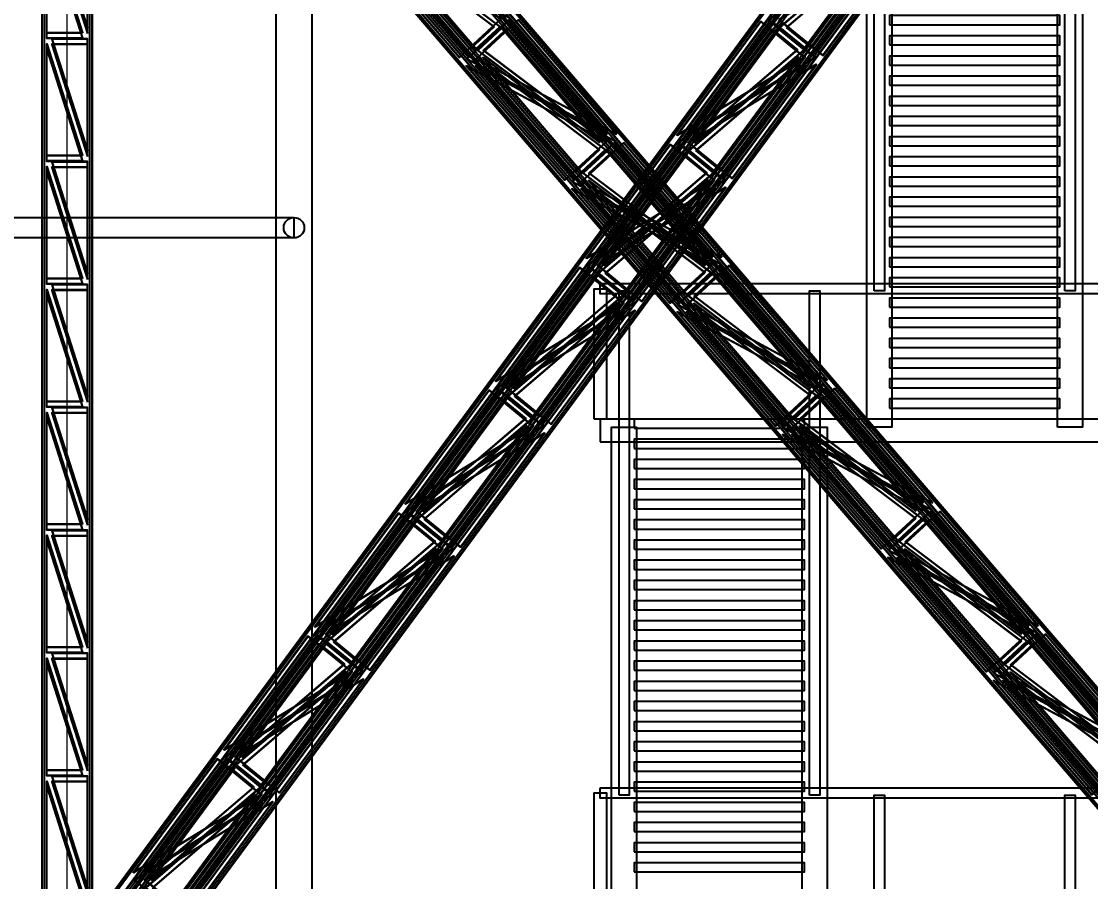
# Model space of a CAD drawing. Header units: millimetres. Extents: x -84906 to 117550, y -3000 to 338000.
# Drawn here: x -403 to 9022, y 54235 to 61819 of the extents above; entities that cross this region are included whole.
import ezdxf

# ---------------------------------------------------------------- set-up
doc = ezdxf.new("R2010")
doc.units = ezdxf.units.MM
for name, color, linetype, lineweight in [('D-BMK-AXIS', 7, 'Continuous', 13), ('D-STR-CORE', 7, 'Continuous', 25), ('D-STR-DIM', 7, 'Continuous', 13), ('D-STR-STRC', 7, 'Continuous', 25)]:
    doc.layers.add(name, color=color, linetype=linetype, lineweight=lineweight)
doc.styles.add('OpenSansCondensed-Light', font='OpenSansCondensed-Light.ttf')
doc.styles.add('TOWER_UNICODE', font='Arial Unicode.ttf')
doc.dimstyles.new('EZDXF', dxfattribs={"dimtxt": 0.25, "dimasz": 0.175, "dimexe": 0.375, "dimexo": 0.125, "dimgap": 0.1, "dimtad": 1, "dimlfac": 100, "dimzin": 12, "dimdsep": 46, "dimtxsty": 'OpenSansCondensed-Light', "dimblk": 'ARCHTICK', "dimcen": 2.5, "dimazin": 3, "dimtfac": 0.5, "dimtmove": 2, "dimatfit": 3})

# ---------------------------------------------------------------- blocks, each defined once
blk = doc.blocks.new('_ARCHTICK')
at = {"color": 0, "linetype": 'BYBLOCK', "const_width": 0.15}
blk.add_lwpolyline([(-0.5, -0.5), (0.5, 0.5)], dxfattribs=at)

msp = doc.modelspace()

# ---------------------------------------------------------------- linework, layer by layer
at = {"layer": 'D-BMK-AXIS'}
msp.add_line((0, -3000), (0, 338000), dxfattribs=at)
at = {"layer": 'D-STR-CORE'}
for points in [[(1840, 18300), (2160, 18300), (2160, 224550), (1840, 224550)], [(1840, 18300), (2160, 18300), (2160, 224550), (1840, 224550)], [(7115, 59442.5), (7115, 63888.3), (7205, 63888.3), (7205, 59442.5)], [(8795, 59442.5), (8795, 63888.3), (8885, 63888.3), (8885, 59442.5)], [(7050, 58242.5), (7050, 62688.3), (7270, 62688.3), (7270, 58242.5)], [(8730, 58242.5), (8730, 62688.3), (8950, 62688.3), (8950, 58242.5)], [(7250, 61789.2), (8750, 61789.2), (8750, 61869.2), (7250, 61869.2)], [(7250, 61611.3), (8750, 61611.3), (8750, 61691.3), (7250, 61691.3)], [(7250, 61433.5), (8750, 61433.5), (8750, 61513.5), (7250, 61513.5)], [(7250, 61255.7), (8750, 61255.7), (8750, 61335.7), (7250, 61335.7)], [(7250, 61077.8), (8750, 61077.8), (8750, 61157.8), (7250, 61157.8)], [(7250, 60900), (8750, 60900), (8750, 60980), (7250, 60980)], [(7250, 60722.2), (8750, 60722.2), (8750, 60802.2), (7250, 60802.2)], [(7250, 60544.3), (8750, 60544.3), (8750, 60624.3), (7250, 60624.3)], [(7250, 60366.5), (8750, 60366.5), (8750, 60446.5), (7250, 60446.5)], [(7250, 60188.7), (8750, 60188.7), (8750, 60268.7), (7250, 60268.7)], [(-2000, 60090), (2000, 60090), (2000, 59910), (-2000, 59910)], [(2000, 59910), (-2000, 59910), (-2000, 60090), (2000, 60090)], [(7250, 60010.8), (8750, 60010.8), (8750, 60090.8), (7250, 60090.8)], [(7250, 59833), (8750, 59833), (8750, 59913), (7250, 59913)], [(7250, 59655.2), (8750, 59655.2), (8750, 59735.2), (7250, 59735.2)], [(4700, 59507.5), (9300, 59507.5), (9300, 59417.5), (4700, 59417.5)], [(7250, 59477.3), (8750, 59477.3), (8750, 59557.3), (7250, 59557.3)], [(4645, 58312.5), (4645, 59462.5), (4755, 59462.5), (4755, 58312.5)], [(4865, 54996.7), (4865, 59442.5), (4955, 59442.5), (4955, 54996.7)], [(6545, 54996.7), (6545, 59442.5), (6635, 59442.5), (6635, 54996.7)], [(7250, 59299.5), (8750, 59299.5), (8750, 59379.5), (7250, 59379.5)], [(7250, 59121.7), (8750, 59121.7), (8750, 59201.7), (7250, 59201.7)], [(7250, 58943.8), (8750, 58943.8), (8750, 59023.8), (7250, 59023.8)], [(7250, 58766), (8750, 58766), (8750, 58846), (7250, 58846)], [(7250, 58588.2), (8750, 58588.2), (8750, 58668.2), (7250, 58668.2)], [(7250, 58410.3), (8750, 58410.3), (8750, 58490.3), (7250, 58490.3)], [(4700, 58112.5), (9300, 58112.5), (9300, 58312.5), (4700, 58312.5)], [(5000, 58232.5), (6500, 58232.5), (6500, 58312.5), (5000, 58312.5)], [(4800, 53796.7), (4800, 58242.5), (5020, 58242.5), (5020, 53796.7)], [(6480, 53796.7), (6480, 58242.5), (6700, 58242.5), (6700, 53796.7)], [(5000, 58054.7), (6500, 58054.7), (6500, 58134.7), (5000, 58134.7)], [(5000, 57876.8), (6500, 57876.8), (6500, 57956.8), (5000, 57956.8)], [(5000, 57699), (6500, 57699), (6500, 57779), (5000, 57779)], [(5000, 57521.2), (6500, 57521.2), (6500, 57601.2), (5000, 57601.2)], [(5000, 57343.3), (6500, 57343.3), (6500, 57423.3), (5000, 57423.3)], [(5000, 57165.5), (6500, 57165.5), (6500, 57245.5), (5000, 57245.5)], [(5000, 56987.7), (6500, 56987.7), (6500, 57067.7), (5000, 57067.7)], [(5000, 56809.8), (6500, 56809.8), (6500, 56889.8), (5000, 56889.8)], [(5000, 56632), (6500, 56632), (6500, 56712), (5000, 56712)], [(5000, 56454.2), (6500, 56454.2), (6500, 56534.2), (5000, 56534.2)], [(5000, 56276.3), (6500, 56276.3), (6500, 56356.3), (5000, 56356.3)], [(5000, 56098.5), (6500, 56098.5), (6500, 56178.5), (5000, 56178.5)], [(5000, 55920.7), (6500, 55920.7), (6500, 56000.7), (5000, 56000.7)], [(5000, 55742.8), (6500, 55742.8), (6500, 55822.8), (5000, 55822.8)], [(5000, 55565), (6500, 55565), (6500, 55645), (5000, 55645)], [(5000, 55387.2), (6500, 55387.2), (6500, 55467.2), (5000, 55467.2)], [(5000, 55209.3), (6500, 55209.3), (6500, 55289.3), (5000, 55289.3)], [(4700, 55061.7), (9300, 55061.7), (9300, 54971.7), (4700, 54971.7)], [(5000, 55031.5), (6500, 55031.5), (6500, 55111.5), (5000, 55111.5)], [(4645, 53866.7), (4645, 55016.7), (4755, 55016.7), (4755, 53866.7)], [(7115, 50550.8), (7115, 54996.7), (7205, 54996.7), (7205, 50550.8)], [(8795, 50550.8), (8795, 54996.7), (8885, 54996.7), (8885, 50550.8)], [(5000, 54853.7), (6500, 54853.7), (6500, 54933.7), (5000, 54933.7)], [(5000, 54675.8), (6500, 54675.8), (6500, 54755.8), (5000, 54755.8)], [(5000, 54498), (6500, 54498), (6500, 54578), (5000, 54578)], [(5000, 54320.2), (6500, 54320.2), (6500, 54400.2), (5000, 54400.2)]]:
    msp.add_lwpolyline(points, close=True, dxfattribs=at)
msp.add_circle((2000, 60000), 90, dxfattribs=at)
at = {"layer": 'D-STR-STRC'}
for points in [[(-290.1, 53196.1), (9291.5, 66196.1)], [(-275.1, 53183.9), (9306.5, 66183.9)], [(-190.5, 53196.1), (9391.1, 66196.1)], [(-175.5, 53183.9), (9406.1, 66183.9)], [(11323.5, 53199.6), (172.2, 66199.6)], [(11337.9, 53212.9), (186.6, 66212.9)], [(11410.2, 53199.6), (259, 66199.6)], [(11424.6, 53212.9), (273.3, 66212.9)], [(-190.4, 53128.7), (9391.2, 66128.7)], [(-175.4, 53116.4), (9406.2, 66116.4)], [(-125, 53128.7), (9456.6, 66128.7)], [(-110, 53116.4), (9471.6, 66116.4)], [(11259.4, 53126.4), (108.1, 66126.4)], [(11273.7, 53139.7), (122.5, 66139.7)], [(11316.3, 53126.4), (165, 66126.4)], [(11330.6, 53139.7), (179.4, 66139.7)], [(-220, 53025.8), (-220, 66025.8)], [(-220, 53025.8), (-220, 66025.8)], [(-200, 53025.8), (-200, 66025.8)], [(-200, 53025.8), (-200, 66025.8)], [(200, 53025.8), (200, 66025.8)], [(200, 53025.8), (200, 66025.8)], [(220, 53025.8), (220, 66025.8)], [(220, 53025.8), (220, 66025.8)], [(-220, 52974.2), (-220, 65974.2)], [(-220, 52974.2), (-220, 65974.2)], [(-200, 52974.2), (-200, 65974.2)], [(-200, 52974.2), (-200, 65974.2)], [(200, 52974.2), (200, 65974.2)], [(200, 52974.2), (200, 65974.2)], [(220, 52974.2), (220, 65974.2)], [(220, 52974.2), (220, 65974.2)], [(10892.3, 52800.4), (-259, 65800.4)], [(10971.9, 52860.3), (-179.4, 65860.3)], [(10979, 52800.4), (-172.2, 65800.4)], [(10986.3, 52873.6), (-165, 65873.6)], [(11028.8, 52860.3), (-122.5, 65860.3)], [(11043.2, 52873.6), (-108.1, 65873.6)], [(110, 52883.6), (9691.5, 65883.6)], [(125, 52871.3), (9706.6, 65871.3)], [(175.4, 52883.6), (9756.9, 65883.6)], [(175.5, 52816.1), (9757, 65816.1)], [(190.4, 52871.3), (9771.9, 65871.3)], [(190.5, 52803.9), (9772, 65803.9)], [(275.1, 52816.1), (9856.7, 65816.1)], [(290.1, 52803.9), (9871.7, 65803.9)], [(10878, 52787.1), (-273.3, 65787.1)], [(10964.7, 52787.1), (-186.6, 65787.1)]]:
    msp.add_lwpolyline(points, dxfattribs=at)
for points in [[(-290.1, 53196.1), (190.5, 52803.9), (9772, 65803.9), (9291.5, 66196.1)], [(-285.1, 53196.1), (195.5, 52803.9), (9777, 65803.9), (9296.4, 66196.1)], [(11337.9, 53212.9), (10878, 52787.1), (-273.3, 65787.1), (186.6, 66212.9)], [(11342.2, 53212.9), (10882.3, 52787.1), (-269, 65787.1), (190.9, 66212.9)], [(-195.5, 53196.1), (285.1, 52803.9), (9866.7, 65803.9), (9386.1, 66196.1)], [(11420.3, 53212.9), (10960.3, 52787.1), (-190.9, 65787.1), (269, 66212.9)], [(-190.5, 53196.1), (290.1, 52803.9), (9871.7, 65803.9), (9391.1, 66196.1)], [(11424.6, 53212.9), (10964.7, 52787.1), (-186.6, 65787.1), (273.3, 66212.9)], [(-190.4, 53128.7), (125, 52871.3), (9706.6, 65871.3), (9391.2, 66128.7)], [(-185.4, 53128.7), (130, 52871.3), (9711.5, 65871.3), (9396.2, 66128.7)], [(11273.7, 53139.7), (10971.9, 52860.3), (-179.4, 65860.3), (122.5, 66139.7)], [(11278.1, 53139.7), (10976.2, 52860.3), (-175, 65860.3), (126.8, 66139.7)], [(-130, 53128.7), (185.4, 52871.3), (9767, 65871.3), (9451.6, 66128.7)], [(11326.3, 53139.7), (11024.5, 52860.3), (-126.8, 65860.3), (175, 66139.7)], [(-125, 53128.7), (190.4, 52871.3), (9771.9, 65871.3), (9456.6, 66128.7)], [(11330.6, 53139.7), (11028.8, 52860.3), (-122.5, 65860.3), (179.4, 66139.7)], [(220, 53025.8), (-220, 53025.8), (-220, 66025.8), (220, 66025.8)], [(220, 53025.8), (-220, 53025.8), (-220, 66025.8), (220, 66025.8)], [(220, 53022.1), (-220, 53022.1), (-220, 66022.1), (220, 66022.1)], [(220, 53022.1), (-220, 53022.1), (-220, 66022.1), (220, 66022.1)], [(220, 52977.9), (-220, 52977.9), (-220, 65977.9), (220, 65977.9)], [(220, 52977.9), (-220, 52977.9), (-220, 65977.9), (220, 65977.9)], [(220, 52974.2), (-220, 52974.2), (-220, 65974.2), (220, 65974.2)], [(220, 52974.2), (-220, 52974.2), (-220, 65974.2), (220, 65974.2)], [(135, 61719.2), (-180, 61719.2), (-180, 62705.3)], [(135, 61719.2), (-180, 61719.2), (-180, 62705.3)], [(135, 61715.5), (-180, 61715.5), (-180, 62701.6)], [(135, 61715.5), (-180, 61715.5), (-180, 62701.6)], [(180, 61763), (180, 62749.1), (-135, 62749.1)], [(180, 61763), (180, 62749.1), (-135, 62749.1)], [(180, 61759.2), (180, 62745.3), (-135, 62745.3)], [(180, 61759.2), (180, 62745.3), (-135, 62745.3)], [(180, 61715.1), (180, 62701.2), (-135, 62701.2)], [(180, 61715.1), (180, 62701.2), (-135, 62701.2)], [(180, 61711.3), (180, 62697.4), (-135, 62697.4)], [(180, 61711.3), (180, 62697.4), (-135, 62697.4)], [(135, 61671.3), (-180, 61671.3), (-180, 62657.5)], [(135, 61671.3), (-180, 61671.3), (-180, 62657.5)], [(135, 61667.6), (-180, 61667.6), (-180, 62653.7)], [(135, 61667.6), (-180, 61667.6), (-180, 62653.7)], [(6277.2, 61765), (6498.7, 61584.2), (7238.9, 62588.5)], [(6282.2, 61765), (6503.7, 61584.2), (7243.9, 62588.5)], [(6337.6, 61765), (6559.1, 61584.2), (7299.3, 62588.5)], [(6342.6, 61765), (6564.1, 61584.2), (7304.3, 62588.5)], [(3825, 61843.5), (3454.9, 61500.9), (2589.7, 62509.6)], [(3829.3, 61843.5), (3459.2, 61500.9), (2594, 62509.6)], [(3907.4, 61843.5), (3537.3, 61500.9), (2672.1, 62509.6)], [(3911.7, 61843.5), (3541.6, 61500.9), (2676.4, 62509.6)], [(3760.9, 61770.4), (3548.9, 61574.1), (2683.6, 62582.8)], [(3765.2, 61770.4), (3553.2, 61574.1), (2688, 62582.8)], [(3813.4, 61770.4), (3601.4, 61574.1), (2736.2, 62582.8)], [(3817.8, 61770.4), (3605.8, 61574.1), (2740.5, 62582.8)], [(6177.4, 61832.4), (6564.2, 61516.8), (7304.4, 62521.1)], [(6182.4, 61832.4), (6569.1, 61516.8), (7309.4, 62521.1)], [(6272.1, 61832.4), (6658.8, 61516.8), (7399, 62521.1)], [(6277.1, 61832.4), (6663.8, 61516.8), (7404, 62521.1)], [(4757.8, 60823.7), (3892.6, 61832.4), (3522.5, 61489.8)], [(4762.1, 60823.7), (3896.9, 61832.4), (3526.8, 61489.8)], [(4840.2, 60823.7), (3974.9, 61832.4), (3604.8, 61489.8)], [(4844.5, 60823.7), (3979.3, 61832.4), (3609.2, 61489.8)], [(4693.7, 60750.6), (3828.4, 61759.2), (3616.4, 61563)], [(4698, 60750.6), (3832.8, 61759.2), (3620.8, 61563)], [(4746.2, 60750.6), (3881, 61759.2), (3669, 61563)], [(4750.6, 60750.6), (3885.3, 61759.2), (3673.3, 61563)], [(5371.4, 60812.2), (6111.6, 61816.5), (6498.3, 61500.9)], [(5376.4, 60812.2), (6116.6, 61816.5), (6503.3, 61500.9)], [(5466.1, 60812.2), (6206.3, 61816.5), (6593, 61500.9)], [(5471, 60812.2), (6211.3, 61816.5), (6598, 61500.9)], [(5471.1, 60744.8), (6211.3, 61749.1), (6432.9, 61568.3)], [(5476.1, 60744.8), (6216.3, 61749.1), (6437.8, 61568.3)], [(5531.5, 60744.8), (6271.8, 61749.1), (6493.3, 61568.3)], [(5536.5, 60744.8), (6276.7, 61749.1), (6498.3, 61568.3)], [(180, 60679.6), (180, 61665.8), (-135, 61665.8)], [(180, 60679.6), (180, 61665.8), (-135, 61665.8)], [(180, 60675.9), (180, 61662), (-135, 61662)], [(180, 60675.9), (180, 61662), (-135, 61662)], [(135, 60635.9), (-180, 60635.9), (-180, 61622)], [(135, 60635.9), (-180, 60635.9), (-180, 61622)], [(135, 60632.1), (-180, 60632.1), (-180, 61618.3)], [(135, 60632.1), (-180, 60632.1), (-180, 61618.3)], [(135, 60588), (-180, 60588), (-180, 61574.1)], [(135, 60588), (-180, 60588), (-180, 61574.1)], [(135, 60584.2), (-180, 60584.2), (-180, 61570.4)], [(135, 60584.2), (-180, 60584.2), (-180, 61570.4)], [(180, 60631.7), (180, 61617.9), (-135, 61617.9)], [(180, 60631.7), (180, 61617.9), (-135, 61617.9)], [(180, 60628), (180, 61614.1), (-135, 61614.1)], [(180, 60628), (180, 61614.1), (-135, 61614.1)], [(4690.1, 60687), (4478.1, 60490.8), (3612.9, 61499.4)], [(4694.5, 60687), (4482.5, 60490.8), (3617.2, 61499.4)], [(4742.7, 60687), (4530.7, 60490.8), (3665.5, 61499.4)], [(4747, 60687), (4535, 60490.8), (3669.8, 61499.4)], [(5478.7, 60681.7), (5700.2, 60500.9), (6440.4, 61505.2)], [(5483.7, 60681.7), (5705.2, 60500.9), (6445.4, 61505.2)], [(5539.1, 60681.7), (5760.6, 60500.9), (6500.9, 61505.2)], [(5544.1, 60681.7), (5765.6, 60500.9), (6505.8, 61505.2)], [(4754.3, 60760.2), (4384.2, 60417.6), (3518.9, 61426.3)], [(4758.6, 60760.2), (4388.5, 60417.6), (3523.3, 61426.3)], [(4836.7, 60760.2), (4466.6, 60417.6), (3601.3, 61426.3)], [(4841, 60760.2), (4470.9, 60417.6), (3605.7, 61426.3)], [(5379, 60749.1), (5765.7, 60433.5), (6505.9, 61437.8)], [(5384, 60749.1), (5770.7, 60433.5), (6510.9, 61437.8)], [(5473.6, 60749.1), (5860.4, 60433.5), (6600.6, 61437.8)], [(5478.6, 60749.1), (5865.3, 60433.5), (6605.6, 61437.8)], [(5687.1, 59740.4), (4821.8, 60749.1), (4451.7, 60406.5)], [(5691.4, 59740.4), (4826.2, 60749.1), (4456.1, 60406.5)], [(5769.5, 59740.4), (4904.2, 60749.1), (4534.1, 60406.5)], [(5773.8, 59740.4), (4908.6, 60749.1), (4538.5, 60406.5)], [(4572.9, 59728.9), (5313.2, 60733.2), (5699.9, 60417.6)], [(4577.9, 59728.9), (5318.1, 60733.2), (5704.9, 60417.6)], [(4667.6, 59728.9), (5407.8, 60733.2), (5794.5, 60417.6)], [(4672.6, 59728.9), (5412.8, 60733.2), (5799.5, 60417.6)], [(5622.9, 59667.2), (4757.7, 60675.9), (4545.7, 60479.6)], [(5627.3, 59667.2), (4762, 60675.9), (4550, 60479.6)], [(5675.5, 59667.2), (4810.3, 60675.9), (4598.3, 60479.6)], [(5679.8, 59667.2), (4814.6, 60675.9), (4602.6, 60479.6)], [(4672.7, 59661.5), (5412.9, 60665.8), (5634.4, 60485)], [(4677.6, 59661.5), (5417.9, 60665.8), (5639.4, 60485)], [(4733.1, 59661.5), (5473.3, 60665.8), (5694.8, 60485)], [(4738, 59661.5), (5478.3, 60665.8), (5699.8, 60485)], [(135, 59552.6), (-180, 59552.6), (-180, 60538.7)], [(135, 59552.6), (-180, 59552.6), (-180, 60538.7)], [(135, 59548.8), (-180, 59548.8), (-180, 60534.9)], [(135, 59548.8), (-180, 59548.8), (-180, 60534.9)], [(180, 59596.3), (180, 60582.4), (-135, 60582.4)], [(180, 59596.3), (180, 60582.4), (-135, 60582.4)], [(180, 59592.5), (180, 60578.7), (-135, 60578.7)], [(180, 59592.5), (180, 60578.7), (-135, 60578.7)], [(180, 59548.4), (180, 60534.5), (-135, 60534.5)], [(180, 59548.4), (180, 60534.5), (-135, 60534.5)], [(180, 59544.7), (180, 60530.8), (-135, 60530.8)], [(180, 59544.7), (180, 60530.8), (-135, 60530.8)], [(135, 59504.7), (-180, 59504.7), (-180, 60490.8)], [(135, 59504.7), (-180, 59504.7), (-180, 60490.8)], [(135, 59500.9), (-180, 59500.9), (-180, 60487)], [(135, 59500.9), (-180, 59500.9), (-180, 60487)], [(4680.2, 59598.3), (4901.8, 59417.5), (5642, 60421.9)], [(4685.2, 59598.3), (4906.7, 59417.5), (5647, 60421.9)], [(4740.6, 59598.3), (4962.2, 59417.5), (5702.4, 60421.9)], [(4745.6, 59598.3), (4967.1, 59417.5), (5707.4, 60421.9)], [(5683.5, 59676.9), (5313.5, 59334.2), (4448.2, 60342.9)], [(5687.9, 59676.9), (5317.8, 59334.2), (4452.6, 60342.9)], [(5765.9, 59676.9), (5395.8, 59334.2), (4530.6, 60342.9)], [(5770.3, 59676.9), (5400.2, 59334.2), (4534.9, 60342.9)], [(5619.4, 59603.7), (5407.4, 59407.4), (4542.2, 60416.1)], [(5623.7, 59603.7), (5411.7, 59407.4), (4546.5, 60416.1)], [(4580.5, 59665.8), (4967.2, 59350.1), (5707.5, 60354.4)], [(4585.5, 59665.8), (4972.2, 59350.1), (5712.4, 60354.4)], [(5672, 59603.7), (5460, 59407.4), (4594.7, 60416.1)], [(5676.3, 59603.7), (5464.3, 59407.4), (4599.1, 60416.1)], [(4675.2, 59665.8), (5061.9, 59350.1), (5802.1, 60354.4)], [(4680.2, 59665.8), (5066.9, 59350.1), (5807.1, 60354.4)], [(6616.3, 58657.1), (5751.1, 59665.8), (5381, 59323.1)], [(6620.7, 58657.1), (5755.4, 59665.8), (5385.3, 59323.1)], [(6698.7, 58657.1), (5833.5, 59665.8), (5463.4, 59323.1)], [(6703.1, 58657.1), (5837.8, 59665.8), (5467.7, 59323.1)], [(3774.5, 58645.6), (4514.7, 59649.9), (4901.4, 59334.2)], [(3779.5, 58645.6), (4519.7, 59649.9), (4906.4, 59334.2)], [(3869.1, 58645.6), (4609.3, 59649.9), (4996.1, 59334.2)], [(3874.1, 58645.6), (4614.3, 59649.9), (5001, 59334.2)], [(3874.2, 58578.1), (4614.4, 59582.5), (4835.9, 59401.7)], [(3879.2, 58578.1), (4619.4, 59582.5), (4840.9, 59401.7)], [(3934.6, 58578.1), (4674.8, 59582.5), (4896.3, 59401.7)], [(3939.6, 58578.1), (4679.8, 59582.5), (4901.3, 59401.7)], [(6552.2, 58583.9), (5687, 59592.6), (5475, 59396.3)], [(6556.5, 58583.9), (5691.3, 59592.6), (5479.3, 59396.3)], [(6604.8, 58583.9), (5739.5, 59592.6), (5527.5, 59396.3)], [(6609.1, 58583.9), (5743.9, 59592.6), (5531.9, 59396.3)], [(180, 58513), (180, 59499.1), (-135, 59499.1)], [(180, 58513), (180, 59499.1), (-135, 59499.1)], [(180, 58509.2), (180, 59495.3), (-135, 59495.3)], [(180, 58509.2), (180, 59495.3), (-135, 59495.3)], [(135, 58469.2), (-180, 58469.2), (-180, 59455.3)], [(135, 58469.2), (-180, 58469.2), (-180, 59455.3)], [(135, 58465.5), (-180, 58465.5), (-180, 59451.6)], [(135, 58465.5), (-180, 58465.5), (-180, 59451.6)], [(135, 58421.3), (-180, 58421.3), (-180, 59407.5)], [(135, 58421.3), (-180, 58421.3), (-180, 59407.5)], [(135, 58417.6), (-180, 58417.6), (-180, 59403.7)], [(135, 58417.6), (-180, 58417.6), (-180, 59403.7)], [(180, 58465.1), (180, 59451.2), (-135, 59451.2)], [(180, 58465.1), (180, 59451.2), (-135, 59451.2)], [(180, 58461.3), (180, 59447.4), (-135, 59447.4)], [(180, 58461.3), (180, 59447.4), (-135, 59447.4)], [(3881.8, 58515), (4103.3, 58334.2), (4843.5, 59338.5)], [(3886.8, 58515), (4108.3, 58334.2), (4848.5, 59338.5)], [(3942.2, 58515), (4163.7, 58334.2), (4903.9, 59338.5)], [(3947.2, 58515), (4168.7, 58334.2), (4908.9, 59338.5)], [(6548.7, 58520.4), (6336.7, 58324.1), (5471.4, 59332.8)], [(6553, 58520.4), (6341, 58324.1), (5475.8, 59332.8)], [(6601.3, 58520.4), (6389.3, 58324.1), (5524, 59332.8)], [(6605.6, 58520.4), (6393.6, 58324.1), (5528.4, 59332.8)], [(3782.1, 58582.4), (4168.8, 58266.8), (4909, 59271.1)], [(3787, 58582.4), (4173.8, 58266.8), (4914, 59271.1)], [(3876.7, 58582.4), (4263.4, 58266.8), (5003.6, 59271.1)], [(3881.7, 58582.4), (4268.4, 58266.8), (5008.6, 59271.1)], [(6612.8, 58593.5), (6242.7, 58250.9), (5377.5, 59259.6)], [(6617.2, 58593.5), (6247.1, 58250.9), (5381.8, 59259.6)], [(6695.2, 58593.5), (6325.1, 58250.9), (5459.9, 59259.6)], [(6699.5, 58593.5), (6329.4, 58250.9), (5464.2, 59259.6)], [(2976, 57562.2), (3716.2, 58566.5), (4102.9, 58250.9)], [(2981, 57562.2), (3721.2, 58566.5), (4107.9, 58250.9)], [(3070.7, 57562.2), (3810.9, 58566.5), (4197.6, 58250.9)], [(3075.6, 57562.2), (3815.9, 58566.5), (4202.6, 58250.9)], [(7545.6, 57573.7), (6680.4, 58582.4), (6310.3, 58239.8)], [(7550, 57573.7), (6684.7, 58582.4), (6314.6, 58239.8)], [(7628, 57573.7), (6762.8, 58582.4), (6392.7, 58239.8)], [(7632.3, 57573.7), (6767.1, 58582.4), (6397, 58239.8)], [(3075.7, 57494.8), (3816, 58499.1), (4037.5, 58318.3)], [(3080.7, 57494.8), (3820.9, 58499.1), (4042.5, 58318.3)], [(3136.1, 57494.8), (3876.4, 58499.1), (4097.9, 58318.3)], [(3141.1, 57494.8), (3881.3, 58499.1), (4102.9, 58318.3)], [(7481.5, 57500.6), (6616.2, 58509.2), (6404.2, 58313)], [(7485.8, 57500.6), (6620.6, 58509.2), (6408.6, 58313)], [(7534, 57500.6), (6668.8, 58509.2), (6456.8, 58313)], [(7538.4, 57500.6), (6673.1, 58509.2), (6461.1, 58313)], [(135, 57385.9), (-180, 57385.9), (-180, 58372)], [(135, 57385.9), (-180, 57385.9), (-180, 58372)], [(135, 57382.1), (-180, 57382.1), (-180, 58368.3)], [(135, 57382.1), (-180, 57382.1), (-180, 58368.3)], [(180, 57429.6), (180, 58415.8), (-135, 58415.8)], [(180, 57429.6), (180, 58415.8), (-135, 58415.8)], [(180, 57425.9), (180, 58412), (-135, 58412)], [(180, 57425.9), (180, 58412), (-135, 58412)], [(180, 57381.7), (180, 58367.9), (-135, 58367.9)], [(180, 57381.7), (180, 58367.9), (-135, 58367.9)], [(180, 57378), (180, 58364.1), (-135, 58364.1)], [(180, 57378), (180, 58364.1), (-135, 58364.1)], [(135, 57338), (-180, 57338), (-180, 58324.1)], [(135, 57338), (-180, 57338), (-180, 58324.1)], [(135, 57334.2), (-180, 57334.2), (-180, 58320.4)], [(135, 57334.2), (-180, 57334.2), (-180, 58320.4)], [(3083.3, 57431.7), (3304.8, 57250.9), (4045.1, 58255.2)], [(3088.3, 57431.7), (3309.8, 57250.9), (4050, 58255.2)], [(3143.7, 57431.7), (3365.2, 57250.9), (4105.5, 58255.2)], [(3148.7, 57431.7), (3370.2, 57250.9), (4110.4, 58255.2)], [(7478, 57437), (7266, 57240.8), (6400.7, 58249.4)], [(7482.3, 57437), (7270.3, 57240.8), (6405.1, 58249.4)], [(7530.5, 57437), (7318.5, 57240.8), (6453.3, 58249.4)], [(7534.9, 57437), (7322.9, 57240.8), (6457.6, 58249.4)], [(2983.6, 57499.1), (3370.3, 57183.5), (4110.5, 58187.8)], [(2988.6, 57499.1), (3375.3, 57183.5), (4115.5, 58187.8)], [(3078.2, 57499.1), (3465, 57183.5), (4205.2, 58187.8)], [(3083.2, 57499.1), (3469.9, 57183.5), (4210.2, 58187.8)], [(7542.1, 57510.2), (7172, 57167.6), (6306.8, 58176.3)], [(7546.4, 57510.2), (7176.3, 57167.6), (6311.1, 58176.3)], [(7624.5, 57510.2), (7254.4, 57167.6), (6389.1, 58176.3)], [(7628.8, 57510.2), (7258.7, 57167.6), (6393.5, 58176.3)], [(8474.9, 56490.4), (7609.7, 57499.1), (7239.6, 57156.5)], [(8479.2, 56490.4), (7614, 57499.1), (7243.9, 57156.5)], [(8557.3, 56490.4), (7692, 57499.1), (7321.9, 57156.5)], [(8561.6, 56490.4), (7696.4, 57499.1), (7326.3, 57156.5)], [(2177.5, 56478.9), (2917.8, 57483.2), (3304.5, 57167.6)], [(2182.5, 56478.9), (2922.7, 57483.2), (3309.5, 57167.6)], [(2272.2, 56478.9), (3012.4, 57483.2), (3399.1, 57167.6)], [(2277.2, 56478.9), (3017.4, 57483.2), (3404.1, 57167.6)], [(2277.3, 56411.5), (3017.5, 57415.8), (3239, 57235)], [(2282.2, 56411.5), (3022.5, 57415.8), (3244, 57235)], [(2337.7, 56411.5), (3077.9, 57415.8), (3299.4, 57235)], [(2342.7, 56411.5), (3082.9, 57415.8), (3304.4, 57235)], [(8410.7, 56417.2), (7545.5, 57425.9), (7333.5, 57229.6)], [(8415.1, 56417.2), (7549.8, 57425.9), (7337.8, 57229.6)], [(8463.3, 56417.2), (7598.1, 57425.9), (7386.1, 57229.6)], [(8467.7, 56417.2), (7602.4, 57425.9), (7390.4, 57229.6)], [(180, 56346.3), (180, 57332.4), (-135, 57332.4)], [(180, 56346.3), (180, 57332.4), (-135, 57332.4)], [(180, 56342.5), (180, 57328.7), (-135, 57328.7)], [(180, 56342.5), (180, 57328.7), (-135, 57328.7)], [(135, 56302.6), (-180, 56302.6), (-180, 57288.7)], [(135, 56302.6), (-180, 56302.6), (-180, 57288.7)], [(135, 56298.8), (-180, 56298.8), (-180, 57284.9)], [(135, 56298.8), (-180, 56298.8), (-180, 57284.9)], [(135, 56254.7), (-180, 56254.7), (-180, 57240.8)], [(135, 56254.7), (-180, 56254.7), (-180, 57240.8)], [(135, 56250.9), (-180, 56250.9), (-180, 57237)], [(135, 56250.9), (-180, 56250.9), (-180, 57237)], [(180, 56298.4), (180, 57284.5), (-135, 57284.5)], [(180, 56298.4), (180, 57284.5), (-135, 57284.5)], [(180, 56294.7), (180, 57280.8), (-135, 57280.8)], [(180, 56294.7), (180, 57280.8), (-135, 57280.8)], [(2284.9, 56348.3), (2506.4, 56167.5), (3246.6, 57171.9)], [(2289.8, 56348.3), (2511.3, 56167.5), (3251.6, 57171.9)], [(2345.3, 56348.3), (2566.8, 56167.5), (3307, 57171.9)], [(2350.2, 56348.3), (2571.8, 56167.5), (3312, 57171.9)], [(8407.2, 56353.7), (8195.2, 56157.4), (7330, 57166.1)], [(8411.6, 56353.7), (8199.6, 56157.4), (7334.3, 57166.1)], [(8459.8, 56353.7), (8247.8, 56157.4), (7382.6, 57166.1)], [(8464.1, 56353.7), (8252.1, 56157.4), (7386.9, 57166.1)], [(2185.1, 56415.8), (2571.8, 56100.1), (3312.1, 57104.4)], [(2190.1, 56415.8), (2576.8, 56100.1), (3317, 57104.4)], [(2279.8, 56415.8), (2666.5, 56100.1), (3406.7, 57104.4)], [(2284.8, 56415.8), (2671.5, 56100.1), (3411.7, 57104.4)], [(8471.4, 56426.9), (8101.3, 56084.2), (7236, 57092.9)], [(8475.7, 56426.9), (8105.6, 56084.2), (7240.4, 57092.9)], [(8553.8, 56426.9), (8183.7, 56084.2), (7318.4, 57092.9)], [(8558.1, 56426.9), (8188, 56084.2), (7322.8, 57092.9)], [(1379.1, 55395.6), (2119.3, 56399.9), (2506, 56084.2)], [(1384.1, 55395.6), (2124.3, 56399.9), (2511, 56084.2)], [(1473.7, 55395.6), (2214, 56399.9), (2600.7, 56084.2)], [(1478.7, 55395.6), (2218.9, 56399.9), (2605.7, 56084.2)], [(9404.2, 55407.1), (8538.9, 56415.8), (8168.8, 56073.1)], [(9408.5, 55407.1), (8543.3, 56415.8), (8173.2, 56073.1)], [(9486.5, 55407.1), (8621.3, 56415.8), (8251.2, 56073.1)], [(9490.9, 55407.1), (8625.6, 56415.8), (8255.6, 56073.1)], [(1478.8, 55328.1), (2219, 56332.5), (2440.5, 56151.7)], [(1483.8, 55328.1), (2224, 56332.5), (2445.5, 56151.7)], [(1539.2, 55328.1), (2279.4, 56332.5), (2501, 56151.7)], [(1544.2, 55328.1), (2284.4, 56332.5), (2505.9, 56151.7)], [(9340, 55333.9), (8474.8, 56342.6), (8262.8, 56146.3)], [(9344.4, 55333.9), (8479.1, 56342.6), (8267.1, 56146.3)], [(9392.6, 55333.9), (8527.4, 56342.6), (8315.4, 56146.3)], [(9396.9, 55333.9), (8531.7, 56342.6), (8319.7, 56146.3)], [(135, 55219.2), (-180, 55219.2), (-180, 56205.3)], [(135, 55219.2), (-180, 55219.2), (-180, 56205.3)], [(135, 55215.5), (-180, 55215.5), (-180, 56201.6)], [(135, 55215.5), (-180, 55215.5), (-180, 56201.6)], [(180, 55263), (180, 56249.1), (-135, 56249.1)], [(180, 55263), (180, 56249.1), (-135, 56249.1)], [(180, 55259.2), (180, 56245.3), (-135, 56245.3)], [(180, 55259.2), (180, 56245.3), (-135, 56245.3)], [(180, 55215.1), (180, 56201.2), (-135, 56201.2)], [(180, 55215.1), (180, 56201.2), (-135, 56201.2)], [(180, 55211.3), (180, 56197.4), (-135, 56197.4)], [(180, 55211.3), (180, 56197.4), (-135, 56197.4)], [(135, 55171.3), (-180, 55171.3), (-180, 56157.5)], [(135, 55171.3), (-180, 55171.3), (-180, 56157.5)], [(135, 55167.6), (-180, 55167.6), (-180, 56153.7)], [(135, 55167.6), (-180, 55167.6), (-180, 56153.7)], [(1486.4, 55265), (1707.9, 55084.2), (2448.1, 56088.5)], [(1491.4, 55265), (1712.9, 55084.2), (2453.1, 56088.5)], [(1546.8, 55265), (1768.3, 55084.2), (2508.5, 56088.5)], [(1551.8, 55265), (1773.3, 55084.2), (2513.5, 56088.5)], [(9336.5, 55270.4), (9124.5, 55074.1), (8259.3, 56082.8)], [(9340.8, 55270.4), (9128.8, 55074.1), (8263.6, 56082.8)], [(9389.1, 55270.4), (9177.1, 55074.1), (8311.8, 56082.8)], [(9393.4, 55270.4), (9181.4, 55074.1), (8316.2, 56082.8)], [(1386.7, 55332.4), (1773.4, 55016.8), (2513.6, 56021.1)], [(1391.6, 55332.4), (1778.4, 55016.8), (2518.6, 56021.1)], [(1481.3, 55332.4), (1868, 55016.8), (2608.3, 56021.1)], [(1486.3, 55332.4), (1873, 55016.8), (2613.2, 56021.1)], [(9400.6, 55343.5), (9030.5, 55000.9), (8165.3, 56009.6)], [(9405, 55343.5), (9034.9, 55000.9), (8169.6, 56009.6)], [(9483, 55343.5), (9112.9, 55000.9), (8247.7, 56009.6)], [(9487.4, 55343.5), (9117.3, 55000.9), (8252, 56009.6)], [(580.6, 54312.2), (1320.8, 55316.5), (1707.6, 55000.9)], [(585.6, 54312.2), (1325.8, 55316.5), (1712.5, 55000.9)], [(675.3, 54312.2), (1415.5, 55316.5), (1802.2, 55000.9)], [(680.3, 54312.2), (1420.5, 55316.5), (1807.2, 55000.9)], [(680.3, 54244.8), (1420.6, 55249.1), (1642.1, 55068.3)], [(685.3, 54244.8), (1425.5, 55249.1), (1647.1, 55068.3)], [(740.7, 54244.8), (1481, 55249.1), (1702.5, 55068.3)], [(745.7, 54244.8), (1486, 55249.1), (1707.5, 55068.3)], [(180, 54179.6), (180, 55165.8), (-135, 55165.8)], [(180, 54179.6), (180, 55165.8), (-135, 55165.8)], [(180, 54175.9), (180, 55162), (-135, 55162)], [(180, 54175.9), (180, 55162), (-135, 55162)], [(135, 54135.9), (-180, 54135.9), (-180, 55122)], [(135, 54135.9), (-180, 54135.9), (-180, 55122)], [(135, 54132.1), (-180, 54132.1), (-180, 55118.3)], [(135, 54132.1), (-180, 54132.1), (-180, 55118.3)], [(135, 54088), (-180, 54088), (-180, 55074.1)], [(135, 54088), (-180, 54088), (-180, 55074.1)], [(135, 54084.2), (-180, 54084.2), (-180, 55070.4)], [(135, 54084.2), (-180, 54084.2), (-180, 55070.4)], [(180, 54131.7), (180, 55117.9), (-135, 55117.9)], [(180, 54131.7), (180, 55117.9), (-135, 55117.9)], [(180, 54128), (180, 55114.1), (-135, 55114.1)], [(180, 54128), (180, 55114.1), (-135, 55114.1)], [(687.9, 54181.7), (909.4, 54000.9), (1649.7, 55005.2)], [(692.9, 54181.7), (914.4, 54000.9), (1654.6, 55005.2)], [(748.3, 54181.7), (969.8, 54000.9), (1710.1, 55005.2)], [(753.3, 54181.7), (974.8, 54000.9), (1715.1, 55005.2)], [(588.2, 54249.1), (974.9, 53933.5), (1715.1, 54937.8)], [(593.2, 54249.1), (979.9, 53933.5), (1720.1, 54937.8)], [(682.9, 54249.1), (1069.6, 53933.5), (1809.8, 54937.8)], [(687.8, 54249.1), (1074.6, 53933.5), (1814.8, 54937.8)]]:
    msp.add_lwpolyline(points, close=True, dxfattribs=at)

# ---------------------------------------------------------------- dimensions: what is measured, and where the dimension line sits
at = {"layer": 'D-STR-DIM'}
for base, p2 in [((-79000, 0), (0, 333000)), ((116500, 0), (0, 223550)), ((85000, 0), (0, 125000))]:
    msp.add_linear_dim(base=base, p1=(0, 0), p2=p2, angle=90, dimstyle='EZDXF', override={"dimtxt": 4200, "dimasz": 1875, "dimexe": 1050, "dimexo": 900, "dimgap": 1050, "dimtad": 1, "dimdec": 0, "dimlfac": 1, "dimlunit": 2, "dimtxsty": 'TOWER_UNICODE', "dimclrd": 7, "dimclre": 7, "dimclrt": 7}, dxfattribs=at).render()

doc.saveas('drawing.dxf')
